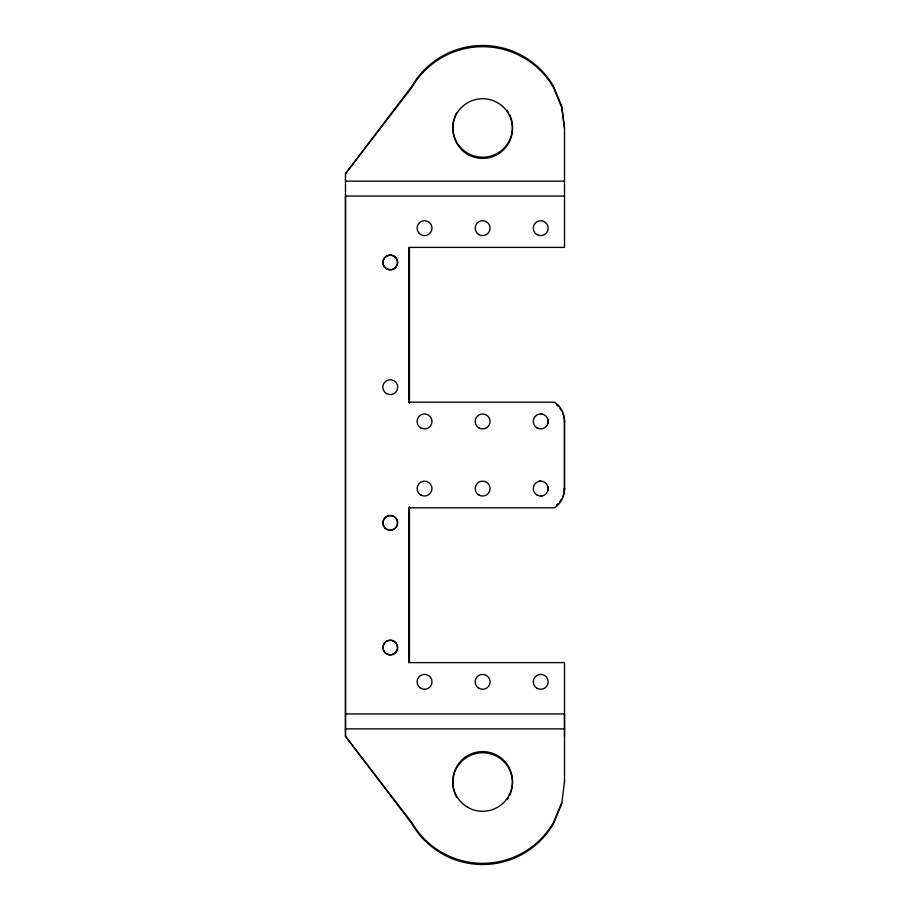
<?xml version="1.0" encoding="UTF-8"?>
<svg xmlns="http://www.w3.org/2000/svg" width="910" height="910" viewBox="0 0 910 910"><rect width="100%" height="100%" fill="white"/><g stroke="black" fill="none" stroke-linecap="round" stroke-linejoin="round"><path stroke-width="1.36" d="M564.507 782.634L564.507 662.616L408.874 662.616L408.874 507.803L554.406 507.803L555.748 506.915A22.386 22.386 0 0 0 564.496 489.148L564.496 420.852A22.386 22.386 0 0 0 555.748 403.096L554.406 402.197L408.874 402.197L408.874 247.395L564.507 247.395L564.507 127.366L561.709 106.186L553.53 86.439A81.866 81.866 0 0 0 411.729 86.439L345.493 173.685L345.493 736.327L411.729 823.561A81.866 81.866 0 0 0 553.542 823.561L561.72 803.814L564.496 781.451M564.496 736.327L564.496 713.94L345.493 713.94M564.496 489.148L564.496 420.852M564.314 490.888L564.507 487.965A22.386 22.386 0 0 1 563.734 493.766M547.922 423.366L547.922 419.499M547.922 490.513L547.922 486.645M561.709 802.643L553.53 822.39A81.866 81.866 0 0 1 411.729 822.39L345.493 736.327L345.493 196.06L564.507 196.06M345.493 173.685L411.729 87.622A81.866 81.866 0 0 1 553.53 87.622L561.709 107.369L564.507 128.56M538.788 481.367L540.722 481.117M540.722 496.041L542.644 495.791M345.493 181.147L564.507 181.147M345.493 728.864L564.496 728.864M540.722 413.97L542.644 414.232M409.443 247.622L409.443 403.38M409.443 506.62L409.443 662.378M408.874 274.809L408.874 402.197M509.68 114.751A29.848 29.848 0 0 1 481.333 157.191A29.848 29.848 0 0 1 456.786 112.453M507.086 110.258A29.848 29.848 0 0 1 508.474 112.453M456.786 797.547A29.848 29.848 0 0 1 481.333 752.809A29.848 29.848 0 0 1 509.68 795.249M508.485 797.547A29.848 29.848 0 0 1 507.086 799.742M556.51 404.882A22.386 22.386 0 0 1 557.944 406.201M559.877 408.408A22.386 22.386 0 0 1 561.504 410.842M562.801 413.47A22.386 22.386 0 0 1 563.472 415.301M563.745 416.245A22.386 22.386 0 0 1 564.507 422.035M563.461 494.699A22.386 22.386 0 0 1 562.801 496.53M561.504 499.158A22.386 22.386 0 0 1 559.877 501.592M557.944 503.799A22.386 22.386 0 0 1 556.51 505.118M461.529 149.661L456.786 143.473L453.806 136.284L452.782 128.56A29.848 29.848 0 0 1 490.353 99.725A29.848 29.848 0 0 1 508.474 143.473A29.848 29.848 0 0 1 461.529 149.661M536.991 234.621A7.462 7.462 0 0 0 548.184 228.16A7.462 7.462 0 0 0 536.991 221.699A7.462 7.462 0 0 0 536.991 234.621M467.706 807.295A29.848 29.848 0 0 0 512.478 781.451A29.848 29.848 0 0 0 467.706 755.607A29.848 29.848 0 0 0 467.706 807.295M536.991 495.04A7.462 7.462 0 0 0 548.184 488.579A7.462 7.462 0 0 0 536.991 482.118A7.462 7.462 0 0 0 536.991 495.04M420.818 688.301A7.462 7.462 0 0 0 432.011 681.84A7.462 7.462 0 0 0 420.818 675.379A7.462 7.462 0 0 0 420.818 688.301M536.991 427.893A7.462 7.462 0 0 0 548.184 421.432A7.462 7.462 0 0 0 536.991 414.96A7.462 7.462 0 0 0 536.991 427.893M386.534 268.905A7.462 7.462 0 0 0 397.727 262.444A7.462 7.462 0 0 0 386.534 255.983A7.462 7.462 0 0 0 386.534 268.905M384.987 528.141A7.462 7.462 0 0 0 397.465 524.786A7.462 7.462 0 0 0 388.331 515.651A7.462 7.462 0 0 0 384.987 528.141M420.818 495.029A7.451 7.451 0 0 0 431.988 488.579A7.451 7.451 0 0 0 420.818 482.129A7.451 7.451 0 0 0 420.818 495.029M478.899 427.905A7.462 7.462 0 0 0 490.092 421.444A7.462 7.462 0 0 0 478.899 414.983A7.462 7.462 0 0 0 478.899 427.905M478.899 495.04A7.462 7.462 0 0 0 490.092 488.579A7.462 7.462 0 0 0 478.899 482.118A7.462 7.462 0 0 0 478.899 495.04M478.899 688.301A7.462 7.462 0 0 0 490.092 681.84A7.462 7.462 0 0 0 478.899 675.379A7.462 7.462 0 0 0 478.899 688.301M386.659 268.689A7.212 7.212 0 0 0 397.465 262.444A7.212 7.212 0 0 0 386.659 256.199A7.212 7.212 0 0 0 386.659 268.689M420.818 427.893A7.462 7.462 0 0 0 432.011 421.432A7.462 7.462 0 0 0 420.818 414.96A7.462 7.462 0 0 0 420.818 427.893M386.534 393.609A7.462 7.462 0 0 0 397.727 387.148A7.462 7.462 0 0 0 386.534 380.687A7.462 7.462 0 0 0 386.534 393.609M386.534 654.017A7.462 7.462 0 0 0 397.727 647.556A7.462 7.462 0 0 0 386.534 641.095A7.462 7.462 0 0 0 386.534 654.017M536.991 688.301A7.462 7.462 0 0 0 548.184 681.84A7.462 7.462 0 0 0 536.991 675.379A7.462 7.462 0 0 0 536.991 688.301M385.169 652.652A7.212 7.212 0 0 0 397.226 649.421A7.212 7.212 0 0 0 388.399 640.594A7.212 7.212 0 0 0 385.169 652.652M478.899 234.621A7.462 7.462 0 0 0 490.092 228.16A7.462 7.462 0 0 0 478.899 221.699A7.462 7.462 0 0 0 478.899 234.621M386.659 529.097A7.212 7.212 0 0 0 397.465 522.863A7.212 7.212 0 0 0 386.659 516.618A7.212 7.212 0 0 0 386.659 529.097M419.271 233.438A7.462 7.462 0 0 0 431.75 230.094A7.462 7.462 0 0 0 422.615 220.959A7.462 7.462 0 0 0 419.271 233.438"/></g></svg>
